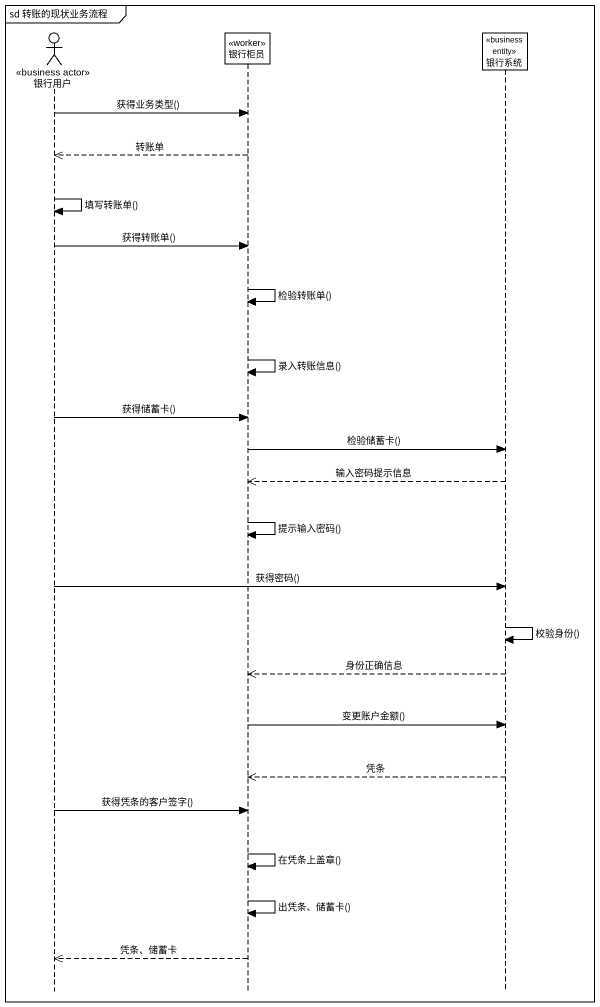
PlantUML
@startuml
mainframe sd 转账的现状业务流程
hide footbox
actor 银行用户 <<business actor>>
participant 银行柜员 <<worker>>
participant 银行系统 <<business entity>>

银行用户 -> 银行柜员 : 获得业务类型()
银行柜员 -->> 银行用户 : 转账单
银行用户 -> 银行用户 : 填写转账单()
银行用户 -> 银行柜员 : 获得转账单()
银行柜员 -> 银行柜员 : 检验转账单()
银行柜员 -> 银行柜员 : 录入转账信息()
银行用户 -> 银行柜员 : 获得储蓄卡()
银行柜员 -> 银行系统 : 检验储蓄卡()
银行系统 -->> 银行柜员 : 输入密码提示信息
银行柜员 -> 银行柜员 : 提示输入密码()
银行用户 -> 银行系统 : 获得密码()
银行系统 -> 银行系统 : 校验身份()
银行系统 -->> 银行柜员 : 身份正确信息
银行柜员 -> 银行系统 : 变更账户金额()
银行系统 -->> 银行柜员 : 凭条
银行用户 -> 银行柜员 : 获得凭条的客户签字()
银行柜员 -> 银行柜员 : 在凭条上盖章()
银行柜员 -> 银行柜员 : 出凭条、储蓄卡()
银行柜员 -->> 银行用户 : 凭条、储蓄卡
@enduml
